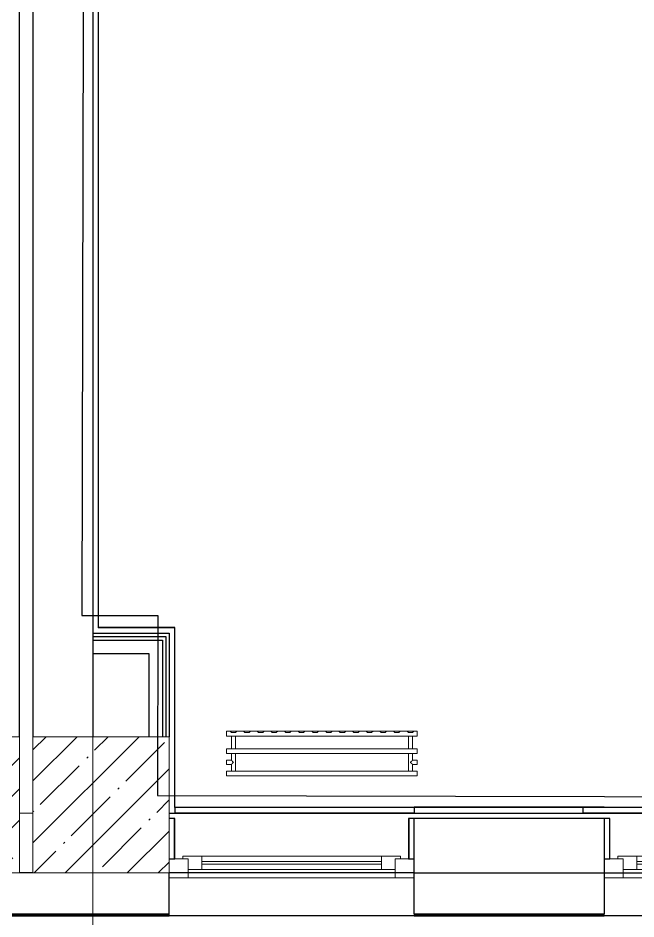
# Model space of a CAD drawing. Header units: millimetres. Extents: x 3914 to 443608, y -156176 to 78197.
# Drawn here: x 64742 to 67011, y -146382 to -143074 of the extents above; entities that cross this region are included whole.
import ezdxf

# ---------------------------------------------------------------- set-up
doc = ezdxf.new("R2010")
doc.units = ezdxf.units.MM
for name, color, linetype, lineweight in [('A-FLOR', 7, 'Continuous', 9), ('A-GLAZ', 7, 'Continuous', 9), ('A-GLAZ-1', 7, 'Continuous', 5), ('S-COLS-1', 7, 'Continuous', 5), ('Оси', 7, 'Continuous', 9)]:
    doc.layers.add(name, color=color, linetype=linetype, lineweight=lineweight)
doc.layers.add('M-EQPM-1', color=7, linetype='Continuous', lineweight=9, true_color=0xb2b2b2)

# ---------------------------------------------------------------- blocks, each defined once
blk = doc.blocks.new('BSC_Колонна _Прямоугольная - 500х500-V7-Объем проектирования 1 этажа')
at = {"layer": 'S-COLS-1'}
h = blk.add_hatch(dxfattribs=at)
h.set_pattern_fill('FP_11', color=256, style=0, pattern_type=2)
h.set_pattern_definition([(45, (-38790, -150), (-114.04925, 114.04925), []), (45, (-38675.95, -150), (-114.04925, 114.04925), [201.613, -40.323, 6.706, -33.617])])
h.paths.add_polyline_path([(250, -250), (250, 250), (-250, 250), (-250, -250), (85.4, -250)])
for p, q in [((250, 250), (-250, 250)), ((-250, 250), (-250, -250)), ((250, -250), (250, 250)), ((-250, -250), (250, -250))]:
    blk.add_line(p, q, dxfattribs=at)
blk = doc.blocks.new('120_Окно_СКБ_1Ст - 120_Окно_СКБ_1Ст 900х2500_h_-20664874-Объем проектирования 1 этажа')
at = {"layer": 'A-GLAZ'}
for p, q in [((-450, -127), (-450, -57)), ((-450, -57), (-380, -57)), ((-380, -57), (-380, -127)), ((380, -127), (380, -57)), ((380, -57), (450, -57)), ((450, -57), (450, -127)), ((380, -87), (-380, -87)), ((-380, -87), (-380, -127)), ((-330, -137), (-330, -87)), ((330, -137), (330, -87)), ((380, -127), (380, -87)), ((-380, -127), (-450, -127)), ((-380, -127), (-400, -127)), ((-400, -127), (-400, -137)), ((450, -127), (380, -127)), ((400, -127), (380, -127)), ((400, -137), (400, -127)), ((-400, -137), (400, -137)), ((400, -137), (-400, -137))]:
    blk.add_line(p, q, dxfattribs=at)
at = {"layer": 'A-GLAZ-1'}
for p, q in [((450, -57), (-450, -57)), ((-430, -127), (-400, -127)), ((-330, -107), (330, -107)), ((330, -117), (-330, -117)), ((400, -127), (430, -127))]:
    blk.add_line(p, q, dxfattribs=at)
blk = doc.blocks.new('120_Окно_СКБ_2Ст - 120_Окно_СКБ_2Ст 2100х2500 _мал створка справа_-V25-Объем проектирования 1 этажа')
at = {"layer": 'A-GLAZ'}
for p, q in [((-1050, -127), (-1050, -57)), ((-1050, -57), (-980, -57)), ((-980, -57), (-980, -127)), ((150, -127), (150, -57)), ((150, -57), (220, -57)), ((220, -57), (220, -127)), ((980, -127), (980, -57)), ((980, -57), (1050, -57)), ((1050, -57), (1050, -127)), ((150, -87), (-980, -87)), ((-980, -87), (-980, -127)), ((-930, -137), (-930, -87)), ((100, -137), (100, -87)), ((150, -127), (150, -87)), ((980, -87), (220, -87)), ((220, -87), (220, -127)), ((270, -137), (270, -87)), ((930, -137), (930, -87)), ((980, -127), (980, -87)), ((-980, -127), (-1050, -127)), ((-980, -127), (-1000, -127)), ((-1000, -127), (-1000, -137)), ((220, -127), (150, -127)), ((170, -127), (150, -127)), ((170, -137), (170, -127)), ((220, -127), (200, -127)), ((200, -127), (200, -137)), ((1050, -127), (980, -127)), ((1000, -127), (980, -127)), ((1000, -137), (1000, -127)), ((-1000, -137), (170, -137)), ((170, -137), (-1000, -137)), ((200, -137), (1000, -137)), ((1000, -137), (200, -137))]:
    blk.add_line(p, q, dxfattribs=at)
at = {"layer": 'A-GLAZ-1'}
for p, q in [((1050, -57), (-1050, -57)), ((-1030, -127), (-1000, -127)), ((-930, -107), (100, -107)), ((100, -117), (-930, -117)), ((170, -127), (200, -127)), ((270, -107), (930, -107)), ((930, -117), (270, -117)), ((1000, -127), (1030, -127))]:
    blk.add_line(p, q, dxfattribs=at)
blk = doc.blocks.new('BSC_Колонна _Прямоугольная - 500х500-V96-Объем проектирования 1 этажа')
at = {"layer": 'S-COLS-1'}
h = blk.add_hatch(dxfattribs=at)
h.set_pattern_fill('FP_112', color=256, style=0, pattern_type=2)
h.set_pattern_definition([(45, (-38240, -150), (-114.04925, 114.04925), []), (45, (-38125.95, -150), (-114.04925, 114.04925), [201.613, -40.323, 6.706, -33.617])])
h.paths.add_polyline_path([(-250, -250), (250, -250), (250, 250), (-250, 250), (-250, -230.5)])
for p, q in [((250, 250), (-250, 250)), ((-250, 250), (-250, -250)), ((250, -250), (250, 250)), ((-250, -250), (250, -250))]:
    blk.add_line(p, q, dxfattribs=at)
blk = doc.blocks.new('radiator_prado_classic_z_tip_30_po exemplyaru - Classic Z Тип 30-500-V226-Объем проектирования 1 этажа')
at = {"layer": 'M-EQPM-1'}
for p, q in [((0, 228), (0, 210)), ((700, 228), (0, 228)), ((0, 210), (0, 228)), ((0, 228), (12.5, 228)), ((0, 210), (700, 210)), ((17.8, 210), (0, 210)), ((12.5, 228), (37.5, 228)), ((37.5, 228), (12.5, 228)), ((12.5, 228), (37.5, 228)), ((12.5, 228), (17.5, 223)), ((12.5, 228), (17.5, 223)), ((32.5, 223), (17.5, 223)), ((17.5, 223), (32.5, 223)), ((17.5, 210), (17.5, 164)), ((17.5, 210), (17.5, 164)), ((17.8, 210), (17.5, 210)), ((17.5, 210), (17.8, 210)), ((17.8, 210), (17.5, 210)), ((17.5, 210), (32.5, 210)), ((32.2, 210), (17.8, 210)), ((17.8, 210), (21.2, 210)), ((19.7, 210), (17.8, 210)), ((32.2, 210), (19.7, 210)), ((21.2, 210), (32.2, 210)), ((32.5, 210), (32.2, 210)), ((32.2, 210), (32.5, 210)), ((32.5, 210), (32.2, 210)), ((667.8, 210), (32.2, 210)), ((32.5, 223), (37.5, 228)), ((37.5, 228), (32.5, 223)), ((32.5, 164), (32.5, 210)), ((32.5, 164), (32.5, 210)), ((37.5, 228), (62.5, 228)), ((62.5, 228), (87.5, 228)), ((87.5, 228), (62.5, 228)), ((62.5, 228), (87.5, 228)), ((62.5, 228), (67.5, 223)), ((62.5, 228), (67.5, 223)), ((82.5, 223), (67.5, 223)), ((67.5, 223), (82.5, 223)), ((82.5, 223), (87.5, 228)), ((87.5, 228), (82.5, 223)), ((87.5, 228), (112.5, 228)), ((112.5, 228), (137.5, 228)), ((137.5, 228), (112.5, 228)), ((112.5, 228), (137.5, 228)), ((112.5, 228), (117.5, 223)), ((112.5, 228), (117.5, 223)), ((132.5, 223), (117.5, 223)), ((117.5, 223), (132.5, 223)), ((132.5, 223), (137.5, 228)), ((137.5, 228), (132.5, 223)), ((137.5, 228), (162.5, 228)), ((162.5, 228), (187.5, 228)), ((187.5, 228), (162.5, 228)), ((162.5, 228), (187.5, 228)), ((162.5, 228), (167.5, 223)), ((162.5, 228), (167.5, 223)), ((182.5, 223), (167.5, 223)), ((167.5, 223), (182.5, 223)), ((182.5, 223), (187.5, 228)), ((187.5, 228), (182.5, 223)), ((187.5, 228), (212.5, 228)), ((212.5, 228), (237.5, 228)), ((237.5, 228), (212.5, 228)), ((212.5, 228), (237.5, 228)), ((212.5, 228), (217.5, 223)), ((212.5, 228), (217.5, 223)), ((232.5, 223), (217.5, 223)), ((217.5, 223), (232.5, 223)), ((232.5, 223), (237.5, 228)), ((237.5, 228), (232.5, 223)), ((237.5, 228), (262.5, 228)), ((262.5, 228), (287.5, 228)), ((287.5, 228), (262.5, 228)), ((262.5, 228), (287.5, 228)), ((262.5, 228), (267.5, 223)), ((262.5, 228), (267.5, 223)), ((282.5, 223), (267.5, 223)), ((267.5, 223), (282.5, 223)), ((282.5, 223), (287.5, 228)), ((287.5, 228), (282.5, 223)), ((287.5, 228), (312.5, 228)), ((312.5, 228), (337.5, 228)), ((337.5, 228), (312.5, 228)), ((312.5, 228), (337.5, 228)), ((312.5, 228), (317.5, 223)), ((312.5, 228), (317.5, 223)), ((332.5, 223), (317.5, 223)), ((317.5, 223), (332.5, 223)), ((332.5, 223), (337.5, 228)), ((337.5, 228), (332.5, 223)), ((337.5, 228), (362.5, 228)), ((362.5, 228), (387.5, 228)), ((387.5, 228), (362.5, 228)), ((362.5, 228), (387.5, 228)), ((362.5, 228), (367.5, 223)), ((362.5, 228), (367.5, 223)), ((382.5, 223), (367.5, 223)), ((367.5, 223), (382.5, 223)), ((382.5, 223), (387.5, 228)), ((387.5, 228), (382.5, 223)), ((387.5, 228), (412.5, 228)), ((412.5, 228), (437.5, 228)), ((437.5, 228), (412.5, 228)), ((412.5, 228), (437.5, 228)), ((412.5, 228), (417.5, 223)), ((412.5, 228), (417.5, 223)), ((432.5, 223), (417.5, 223)), ((417.5, 223), (432.5, 223)), ((432.5, 223), (437.5, 228)), ((437.5, 228), (432.5, 223)), ((437.5, 228), (462.5, 228)), ((462.5, 228), (487.5, 228)), ((487.5, 228), (462.5, 228)), ((462.5, 228), (487.5, 228)), ((462.5, 228), (467.5, 223)), ((462.5, 228), (467.5, 223)), ((482.5, 223), (467.5, 223)), ((467.5, 223), (482.5, 223)), ((482.5, 223), (487.5, 228)), ((487.5, 228), (482.5, 223)), ((487.5, 228), (512.5, 228)), ((512.5, 228), (537.5, 228)), ((537.5, 228), (512.5, 228)), ((512.5, 228), (537.5, 228)), ((512.5, 228), (517.5, 223)), ((512.5, 228), (517.5, 223)), ((532.5, 223), (517.5, 223)), ((517.5, 223), (532.5, 223)), ((532.5, 223), (537.5, 228)), ((537.5, 228), (532.5, 223)), ((537.5, 228), (562.5, 228)), ((562.5, 228), (587.5, 228)), ((587.5, 228), (562.5, 228)), ((562.5, 228), (587.5, 228)), ((562.5, 228), (567.5, 223)), ((562.5, 228), (567.5, 223)), ((582.5, 223), (567.5, 223)), ((567.5, 223), (582.5, 223)), ((582.5, 223), (587.5, 228)), ((587.5, 228), (582.5, 223)), ((587.5, 228), (612.5, 228)), ((612.5, 228), (637.5, 228)), ((637.5, 228), (612.5, 228)), ((612.5, 228), (637.5, 228)), ((612.5, 228), (617.5, 223)), ((617.5, 223), (612.5, 228)), ((632.5, 223), (617.5, 223)), ((617.5, 223), (632.5, 223)), ((632.5, 223), (637.5, 228)), ((637.5, 228), (632.5, 223)), ((637.5, 228), (662.5, 228)), ((662.5, 228), (687.5, 228)), ((687.5, 228), (662.5, 228)), ((662.5, 228), (687.5, 228)), ((662.5, 228), (667.5, 223)), ((662.5, 228), (667.5, 223)), ((682.5, 223), (667.5, 223)), ((667.5, 223), (682.5, 223)), ((667.5, 210), (667.5, 164)), ((667.5, 210), (667.5, 164)), ((667.8, 210), (667.5, 210)), ((667.5, 210), (682.5, 210)), ((667.8, 210), (667.5, 210)), ((667.5, 210), (667.8, 210)), ((669.7, 210), (667.8, 210)), ((682.2, 210), (667.8, 210)), ((667.8, 210), (673.1, 210)), ((673.1, 210), (669.7, 210)), ((682.2, 210), (673.1, 210)), ((673.1, 210), (682.2, 210)), ((682.5, 210), (682.2, 210)), ((682.5, 210), (682.2, 210)), ((682.2, 210), (682.5, 210)), ((700, 210), (682.2, 210)), ((682.5, 223), (687.5, 228)), ((687.5, 228), (682.5, 223)), ((682.5, 164), (682.5, 210)), ((682.5, 164), (682.5, 210)), ((687.5, 228), (700, 228)), ((700, 210), (700, 228)), ((700, 228), (700, 210)), ((700, 164), (0, 164)), ((0, 164), (0, 146)), ((0, 146), (0, 164)), ((0, 164), (17.8, 164)), ((0, 146), (700, 146)), ((18.5, 146), (0, 146)), ((17.8, 164), (17.5, 164)), ((17.5, 164), (17.8, 164)), ((17.8, 164), (17.5, 164)), ((17.5, 164), (32.5, 164)), ((17.5, 146), (17.5, 121.5)), ((17.5, 146), (17.5, 121.5)), ((17.5, 146), (18.5, 146)), ((18.5, 146), (17.5, 146)), ((17.5, 146), (18.5, 146)), ((32.5, 146), (17.5, 146)), ((32.2, 164), (17.8, 164)), ((17.8, 164), (21.2, 164)), ((30.3, 164), (17.8, 164)), ((18.5, 146), (32.2, 146)), ((28.7, 146), (18.5, 146)), ((18.5, 146), (25, 146)), ((21.2, 164), (23.1, 164)), ((23.1, 164), (25, 164)), ((25, 164), (26.9, 164)), ((25, 146), (32.2, 146)), ((26.9, 164), (32.2, 164)), ((32.2, 146), (28.7, 146)), ((32.2, 164), (30.3, 164)), ((32.5, 164), (32.2, 164)), ((32.2, 164), (32.5, 164)), ((32.5, 164), (32.2, 164)), ((32.2, 164), (667.8, 164)), ((32.2, 146), (32.5, 146)), ((32.5, 146), (32.2, 146)), ((32.2, 146), (32.5, 146)), ((667.8, 146), (32.2, 146)), ((32.5, 82), (32.5, 146)), ((32.5, 82), (32.5, 146)), ((667.8, 164), (667.5, 164)), ((667.5, 164), (682.5, 164)), ((667.8, 164), (667.5, 164)), ((667.5, 164), (667.8, 164)), ((667.5, 146), (667.5, 82)), ((667.5, 146), (667.5, 82)), ((667.5, 146), (667.8, 146)), ((682.5, 146), (667.5, 146)), ((667.5, 146), (667.8, 146)), ((667.8, 146), (667.5, 146)), ((676.9, 164), (667.8, 164)), ((682.2, 164), (667.8, 164)), ((667.8, 164), (676.9, 164)), ((667.8, 146), (673.1, 146)), ((667.8, 146), (681.5, 146)), ((681.5, 146), (667.8, 146)), ((673.1, 146), (675, 146)), ((675, 146), (681.5, 146)), ((680.3, 164), (676.9, 164)), ((676.9, 164), (680.3, 164)), ((682.2, 164), (680.3, 164)), ((680.3, 164), (682.2, 164)), ((681.5, 146), (682.5, 146)), ((681.5, 146), (682.5, 146)), ((682.5, 146), (681.5, 146)), ((700, 146), (681.5, 146)), ((682.5, 164), (682.2, 164)), ((682.5, 164), (682.2, 164)), ((682.2, 164), (682.5, 164)), ((682.2, 164), (700, 164)), ((682.5, 121.5), (682.5, 146)), ((682.5, 121.5), (682.5, 146)), ((700, 146), (700, 164)), ((700, 164), (700, 146)), ((17.5, 121.5), (0, 121.5)), ((17.5, 121.5), (0, 121.5)), ((0, 121.5), (0, 120.5)), ((0, 106.5), (0, 121.5)), ((0, 120.5), (0, 107.5)), ((0, 120.5), (0, 119.3)), ((0, 114), (0, 120.5)), ((0, 120.5), (0, 120.5)), ((0, 119.3), (0, 117.8)), ((0, 117.8), (0, 114)), ((0, 114), (0, 110.3)), ((0, 107.5), (0, 114)), ((0, 110.3), (0, 108.7)), ((0, 108.7), (0, 107.5)), ((0, 107.5), (0, 106.5)), ((0, 107.5), (0, 107.5)), ((0, 106.5), (17.5, 106.5)), ((0, 106.5), (17.5, 106.5)), ((17.5, 106.5), (17.5, 82)), ((17.5, 106.5), (17.5, 82)), ((700, 121.5), (682.5, 121.5)), ((700, 121.5), (682.5, 121.5)), ((682.5, 82), (682.5, 106.5)), ((682.5, 106.5), (700, 106.5)), ((682.5, 82), (682.5, 106.5)), ((682.5, 106.5), (700, 106.5)), ((700, 121.5), (700, 106.5)), ((700, 120.5), (700, 121.5)), ((700, 121.5), (700, 120.5)), ((700, 120.5), (700, 121.5)), ((700, 107.5), (700, 120.5)), ((700, 120.5), (700, 107.5)), ((700, 107.5), (700, 120.5)), ((700, 106.5), (700, 107.5)), ((700, 107.5), (700, 106.5)), ((700, 106.5), (700, 107.5)), ((700, 82), (0, 82)), ((0, 82), (0, 64)), ((0, 64), (0, 82)), ((0, 82), (18.5, 82)), ((18.5, 82), (17.5, 82)), ((17.5, 82), (18.5, 82)), ((18.5, 82), (17.5, 82)), ((17.5, 82), (32.5, 82)), ((32.2, 82), (18.5, 82)), ((18.5, 82), (25, 82)), ((26.9, 82), (18.5, 82)), ((25, 82), (32.2, 82)), ((30.3, 82), (26.9, 82)), ((32.2, 82), (30.3, 82)), ((32.5, 82), (32.2, 82)), ((32.2, 82), (32.5, 82)), ((32.5, 82), (32.2, 82)), ((32.2, 82), (667.8, 82)), ((667.8, 82), (667.5, 82)), ((667.5, 82), (682.5, 82)), ((667.8, 82), (667.5, 82)), ((667.5, 82), (667.8, 82)), ((671.2, 82), (667.8, 82)), ((681.5, 82), (667.8, 82)), ((667.8, 82), (680.3, 82)), ((681.5, 82), (671.2, 82)), ((680.3, 82), (681.5, 82)), ((682.5, 82), (681.5, 82)), ((682.5, 82), (681.5, 82)), ((681.5, 82), (682.5, 82)), ((681.5, 82), (700, 82)), ((700, 64), (700, 82)), ((700, 82), (700, 64)), ((700, 64), (0, 64)), ((0, 64), (700, 64))]:
    blk.add_line(p, q, dxfattribs=at)
for points, knots in [([(18.5, 120.5), (18.4, 120.6), (18.3, 120.7), (18.1, 120.9), (17.9, 121.1), (17.8, 121.2), (17.7, 121.3), (17.5, 121.5), (17.5, 121.5), (17.5, 121.5)], [0.7142857, 0.7142857, 0.7142857, 0.7142857, 0.75, 0.7857143, 0.8214286, 0.8571429, 0.8928571, 0.9285714, 1, 1, 1, 1]), ([(17.5, 121.5), (17.5, 121.5), (17.5, 121.5), (17.7, 121.3), (17.8, 121.2), (17.9, 121.1), (18.1, 120.9), (18.3, 120.7), (18.4, 120.6), (18.5, 120.5)], [0, 0, 0, 0, 0.0714286, 0.1071429, 0.1428571, 0.1785714, 0.2142857, 0.25, 0.2857143, 0.2857143, 0.2857143, 0.2857143]), ([(17.5, 121.5), (17.5, 121.5), (17.5, 121.5), (17.7, 121.3), (17.8, 121.2), (17.9, 121.1), (18.1, 120.9), (18.3, 120.7), (18.4, 120.6), (18.5, 120.5)], [0, 0, 0, 0, 0.0714286, 0.1071429, 0.1428571, 0.1785714, 0.2142857, 0.25, 0.2857143, 0.2857143, 0.2857143, 0.2857143]), ([(25, 114), (24.5, 114.5), (23.6, 115.4), (22.4, 116.6), (21.6, 117.4), (21.1, 117.9), (20.8, 118.2), (20.5, 118.5), (20.2, 118.8), (19.8, 119.1), (19.6, 119.4), (19.3, 119.7), (19, 120), (18.7, 120.3), (18.5, 120.5), (18.3, 120.7), (18.1, 120.9), (17.9, 121.1), (17.8, 121.2), (17.7, 121.3), (17.5, 121.5), (17.5, 121.5), (17.5, 121.5)], [0, 0, 0, 0, 0.142857, 0.285714, 0.357143, 0.392857, 0.428571, 0.464286, 0.5, 0.535714, 0.571429, 0.607143, 0.642857, 0.678571, 0.714286, 0.75, 0.785714, 0.821429, 0.857143, 0.892857, 0.928571, 1, 1, 1, 1]), ([(17.5, 106.5), (17.5, 106.5), (17.5, 106.5), (17.7, 106.7), (17.8, 106.8), (17.9, 106.9), (18.1, 107.1), (18.3, 107.3), (18.5, 107.5), (18.7, 107.7), (19, 108), (19.3, 108.3), (19.6, 108.6), (19.8, 108.9), (20.3, 109.3), (20.7, 109.7), (21.1, 110.1), (21.6, 110.6), (22.4, 111.4), (23.6, 112.6), (24.5, 113.5), (25, 114)], [0, 0, 0, 0, 0.071429, 0.107143, 0.142857, 0.178571, 0.214286, 0.25, 0.285714, 0.321429, 0.357143, 0.392857, 0.428571, 0.464286, 0.5, 0.571429, 0.607143, 0.642857, 0.714286, 0.857143, 1, 1, 1, 1]), ([(17.5, 106.5), (17.5, 106.5), (17.5, 106.5), (17.7, 106.7), (17.8, 106.8), (17.9, 106.9), (18.1, 107.1), (18.3, 107.3), (18.4, 107.4), (18.5, 107.5)], [0, 0, 0, 0, 0.0714286, 0.1071429, 0.1428571, 0.1785714, 0.2142857, 0.25, 0.2857143, 0.2857143, 0.2857143, 0.2857143]), ([(18.5, 107.5), (18.4, 107.4), (18.3, 107.3), (18.1, 107.1), (17.9, 106.9), (17.8, 106.8), (17.7, 106.7), (17.5, 106.5), (17.5, 106.5), (17.5, 106.5)], [0.7142857, 0.7142857, 0.7142857, 0.7142857, 0.75, 0.7857143, 0.8214286, 0.8571429, 0.8928571, 0.9285714, 1, 1, 1, 1]), ([(18.5, 107.5), (18.4, 107.4), (18.3, 107.3), (18.1, 107.1), (17.9, 106.9), (17.8, 106.8), (17.7, 106.7), (17.5, 106.5), (17.5, 106.5), (17.5, 106.5)], [0.7142857, 0.7142857, 0.7142857, 0.7142857, 0.75, 0.7857143, 0.8214286, 0.8571429, 0.8928571, 0.9285714, 1, 1, 1, 1]), ([(22.1, 116.9), (21.9, 117.1), (21.6, 117.4), (21.1, 117.9), (20.8, 118.2), (20.5, 118.5), (20.2, 118.8), (19.9, 119.2), (19.7, 119.3), (19.6, 119.4)], [0.2857143, 0.2857143, 0.2857143, 0.2857143, 0.3571429, 0.3928571, 0.4285714, 0.4642857, 0.5, 0.5357143, 0.5714286, 0.5714286, 0.5714286, 0.5714286]), ([(19.6, 119.4), (19.7, 119.3), (19.9, 119.2), (20.3, 118.7), (20.6, 118.4), (20.8, 118.2)], [0.4285714, 0.4285714, 0.4285714, 0.4285714, 0.4642857, 0.5, 0.5714286, 0.5714286, 0.5714286, 0.5714286]), ([(19.6, 119.4), (19.7, 119.3), (19.8, 119.1), (20.3, 118.7), (20.7, 118.3), (21.1, 117.9), (21.6, 117.4), (21.9, 117.1), (22.1, 116.9)], [0.4285714, 0.4285714, 0.4285714, 0.4285714, 0.4642857, 0.5, 0.5714286, 0.6071429, 0.6428571, 0.7142857, 0.7142857, 0.7142857, 0.7142857]), ([(19.6, 108.6), (19.7, 108.7), (19.9, 108.8), (20.3, 109.3), (20.7, 109.7), (21.1, 110.1), (21.6, 110.6), (21.9, 110.9), (22.1, 111.1)], [0.4285714, 0.4285714, 0.4285714, 0.4285714, 0.4642857, 0.5, 0.5714286, 0.6071429, 0.6428571, 0.7142857, 0.7142857, 0.7142857, 0.7142857]), ([(22.1, 111.1), (21.9, 110.9), (21.6, 110.6), (21.1, 110.1), (20.8, 109.8), (20.5, 109.5), (20.2, 109.2), (19.9, 108.8), (19.7, 108.7), (19.6, 108.6)], [0.2857143, 0.2857143, 0.2857143, 0.2857143, 0.3571429, 0.3928571, 0.4285714, 0.4642857, 0.5, 0.5357143, 0.5714286, 0.5714286, 0.5714286, 0.5714286]), ([(22.1, 111.1), (21.9, 110.9), (21.6, 110.6), (21.1, 110.1), (20.8, 109.8), (20.5, 109.5), (20.2, 109.2), (19.8, 108.9), (19.7, 108.7), (19.6, 108.6)], [0.2857143, 0.2857143, 0.2857143, 0.2857143, 0.3571429, 0.3928571, 0.4285714, 0.4642857, 0.5, 0.5357143, 0.5714286, 0.5714286, 0.5714286, 0.5714286]), ([(20.8, 118.2), (20.9, 118.1), (21.1, 117.9), (21.6, 117.4), (21.9, 117.1), (22.1, 116.9)], [0.5714286, 0.5714286, 0.5714286, 0.5714286, 0.6071429, 0.6428571, 0.7142857, 0.7142857, 0.7142857, 0.7142857]), ([(675, 114), (675.5, 114.5), (676.4, 115.4), (677.6, 116.6), (678.4, 117.4), (678.9, 117.9), (679.2, 118.2), (679.5, 118.5), (679.8, 118.8), (680.1, 119.2), (680.4, 119.4), (680.7, 119.7), (681, 120), (681.3, 120.3), (681.5, 120.5), (681.7, 120.7), (681.9, 120.9), (682.1, 121.1), (682.2, 121.2), (682.3, 121.3), (682.5, 121.5), (682.5, 121.5), (682.5, 121.5)], [0, 0, 0, 0, 0.142857, 0.285714, 0.357143, 0.392857, 0.428571, 0.464286, 0.5, 0.535714, 0.571429, 0.607143, 0.642857, 0.678571, 0.714286, 0.75, 0.785714, 0.821429, 0.857143, 0.892857, 0.928571, 1, 1, 1, 1]), ([(682.5, 106.5), (682.5, 106.5), (682.5, 106.5), (682.3, 106.7), (682.2, 106.8), (682.1, 106.9), (681.9, 107.1), (681.7, 107.3), (681.5, 107.5), (681.3, 107.7), (681, 108), (680.7, 108.3), (680.4, 108.6), (680.1, 108.8), (679.7, 109.3), (679.3, 109.7), (678.9, 110.1), (678.4, 110.6), (677.6, 111.4), (676.4, 112.6), (675.5, 113.5), (675, 114)], [0, 0, 0, 0, 0.071429, 0.107143, 0.142857, 0.178571, 0.214286, 0.25, 0.285714, 0.321429, 0.357143, 0.392857, 0.428571, 0.464286, 0.5, 0.571429, 0.607143, 0.642857, 0.714286, 0.857143, 1, 1, 1, 1]), ([(680.4, 119.4), (680.3, 119.3), (680.1, 119.2), (679.7, 118.7), (679.3, 118.3), (678.9, 117.9), (678.4, 117.4), (678.1, 117.1), (677.9, 116.9)], [0.4285714, 0.4285714, 0.4285714, 0.4285714, 0.4642857, 0.5, 0.5714286, 0.6071429, 0.6428571, 0.7142857, 0.7142857, 0.7142857, 0.7142857]), ([(680.4, 119.4), (680.3, 119.3), (680.1, 119.2), (679.7, 118.7), (679.3, 118.3), (678.9, 117.9), (678.4, 117.4), (678.1, 117.1), (677.9, 116.9)], [0.4285714, 0.4285714, 0.4285714, 0.4285714, 0.4642857, 0.5, 0.5714286, 0.6071429, 0.6428571, 0.7142857, 0.7142857, 0.7142857, 0.7142857]), ([(677.9, 116.9), (678.1, 117.1), (678.4, 117.4), (678.9, 117.9), (679.1, 118.1), (679.2, 118.2)], [0.2857143, 0.2857143, 0.2857143, 0.2857143, 0.3571429, 0.3928571, 0.4285714, 0.4285714, 0.4285714, 0.4285714]), ([(677.9, 111.1), (678.1, 110.9), (678.4, 110.6), (678.9, 110.1), (679.1, 109.9), (679.2, 109.8)], [0.2857143, 0.2857143, 0.2857143, 0.2857143, 0.3571429, 0.3928571, 0.4285714, 0.4285714, 0.4285714, 0.4285714]), ([(677.9, 111.1), (678.1, 110.9), (678.4, 110.6), (678.9, 110.1), (679.2, 109.8), (679.5, 109.5), (679.8, 109.2), (680.1, 108.8), (680.3, 108.7), (680.4, 108.6)], [0.2857143, 0.2857143, 0.2857143, 0.2857143, 0.3571429, 0.3928571, 0.4285714, 0.4642857, 0.5, 0.5357143, 0.5714286, 0.5714286, 0.5714286, 0.5714286]), ([(680.4, 108.6), (680.3, 108.7), (680.1, 108.8), (679.7, 109.3), (679.3, 109.7), (678.9, 110.1), (678.4, 110.6), (678.1, 110.9), (677.9, 111.1)], [0.4285714, 0.4285714, 0.4285714, 0.4285714, 0.4642857, 0.5, 0.5714286, 0.6071429, 0.6428571, 0.7142857, 0.7142857, 0.7142857, 0.7142857]), ([(682.5, 121.5), (682.5, 121.5), (682.5, 121.5), (682.3, 121.3), (682.2, 121.2), (682.1, 121.1), (681.9, 120.9), (681.7, 120.7), (681.6, 120.6), (681.5, 120.5)], [0, 0, 0, 0, 0.0714286, 0.1071429, 0.1428571, 0.1785714, 0.2142857, 0.25, 0.2857143, 0.2857143, 0.2857143, 0.2857143]), ([(682.5, 121.5), (682.5, 121.5), (682.5, 121.5), (682.3, 121.3), (682.2, 121.2), (682.1, 121.1), (681.9, 120.9), (681.7, 120.7), (681.6, 120.6), (681.5, 120.5)], [0, 0, 0, 0, 0.0714286, 0.1071429, 0.1428571, 0.1785714, 0.2142857, 0.25, 0.2857143, 0.2857143, 0.2857143, 0.2857143]), ([(681.5, 120.5), (681.6, 120.6), (681.7, 120.7), (681.9, 120.9), (682.1, 121.1), (682.2, 121.2), (682.3, 121.3), (682.5, 121.5), (682.5, 121.5), (682.5, 121.5)], [0.7142857, 0.7142857, 0.7142857, 0.7142857, 0.75, 0.7857143, 0.8214286, 0.8571429, 0.8928571, 0.9285714, 1, 1, 1, 1]), ([(681.5, 107.5), (681.6, 107.4), (681.7, 107.3), (681.9, 107.1), (682.1, 106.9), (682.2, 106.8), (682.3, 106.7), (682.5, 106.5), (682.5, 106.5), (682.5, 106.5)], [0.7142857, 0.7142857, 0.7142857, 0.7142857, 0.75, 0.7857143, 0.8214286, 0.8571429, 0.8928571, 0.9285714, 1, 1, 1, 1]), ([(681.5, 107.5), (681.6, 107.4), (681.7, 107.3), (681.9, 107.1), (682.1, 106.9), (682.2, 106.8), (682.3, 106.7), (682.5, 106.5), (682.5, 106.5), (682.5, 106.5)], [0.7142857, 0.7142857, 0.7142857, 0.7142857, 0.75, 0.7857143, 0.8214286, 0.8571429, 0.8928571, 0.9285714, 1, 1, 1, 1]), ([(682.5, 106.5), (682.5, 106.5), (682.5, 106.5), (682.3, 106.7), (682.2, 106.8), (682.1, 106.9), (681.9, 107.1), (681.7, 107.3), (681.6, 107.4), (681.5, 107.5)], [0, 0, 0, 0, 0.0714286, 0.1071429, 0.1428571, 0.1785714, 0.2142857, 0.25, 0.2857143, 0.2857143, 0.2857143, 0.2857143])]:
    blk.add_open_spline(points, degree=3, knots=knots, dxfattribs=at)
for points in [[(19.6, 119.4), (19.5, 119.5), (19.3, 119.7), (19, 120), (18.7, 120.3), (18.6, 120.4), (18.5, 120.5)], [(18.5, 120.5), (18.6, 120.4), (18.7, 120.3), (19, 120), (19.3, 119.7), (19.5, 119.5), (19.6, 119.4)], [(18.5, 120.5), (18.6, 120.4), (18.7, 120.3), (19, 120), (19.3, 119.7), (19.5, 119.5), (19.6, 119.4)], [(18.5, 107.5), (18.6, 107.6), (18.7, 107.7), (19, 108), (19.3, 108.3), (19.5, 108.5), (19.6, 108.6)], [(19.6, 108.6), (19.5, 108.5), (19.3, 108.3), (19, 108), (18.7, 107.7), (18.6, 107.6), (18.5, 107.5)], [(19.6, 108.6), (19.5, 108.5), (19.3, 108.3), (19, 108), (18.7, 107.7), (18.6, 107.6), (18.5, 107.5)], [(23.6, 115.4), (23.1, 115.9), (22.6, 116.4), (22.1, 116.9)], [(22.1, 116.9), (22.6, 116.4), (23.6, 115.4), (24.5, 114.5), (25, 114)], [(22.1, 116.9), (22.6, 116.4), (23.6, 115.4), (24.5, 114.5), (25, 114)], [(25, 114), (24.5, 113.5), (23.6, 112.6), (22.6, 111.6), (22.1, 111.1)], [(25, 114), (24.5, 113.5), (23.6, 112.6), (22.6, 111.6), (22.1, 111.1)], [(22.1, 111.1), (22.6, 111.6), (23.1, 112.1), (23.6, 112.6)], [(25, 114), (24.5, 114.5), (24, 115), (23.6, 115.4)], [(23.6, 112.6), (24, 113), (24.5, 113.5), (25, 114)], [(677.9, 116.9), (677.4, 116.4), (676.4, 115.4), (675.5, 114.5), (675, 114)], [(675, 114), (675.5, 114.5), (676.4, 115.4), (677.4, 116.4), (677.9, 116.9)], [(676.4, 115.4), (676, 115), (675.5, 114.5), (675, 114)], [(675, 114), (675.5, 113.5), (676.4, 112.6), (677.4, 111.6), (677.9, 111.1)], [(675, 114), (675.5, 113.5), (676.4, 112.6), (677.4, 111.6), (677.9, 111.1)], [(677.9, 111.1), (677.4, 111.6), (676.4, 112.6), (675.5, 113.5), (675, 114)], [(677.9, 116.9), (677.4, 116.4), (676.9, 115.9), (676.4, 115.4)], [(679.2, 118.2), (679.3, 118.3), (679.5, 118.5), (679.8, 118.8), (680.1, 119.2), (680.3, 119.3), (680.4, 119.4)], [(679.2, 109.8), (679.3, 109.7), (679.5, 109.5), (679.8, 109.2), (680.1, 108.8), (680.3, 108.7), (680.4, 108.6)], [(681.5, 120.5), (681.4, 120.4), (681.3, 120.3), (681, 120), (680.7, 119.7), (680.5, 119.5), (680.4, 119.4)], [(681.5, 120.5), (681.4, 120.4), (681.3, 120.3), (681, 120), (680.7, 119.7), (680.5, 119.5), (680.4, 119.4)], [(680.4, 119.4), (680.5, 119.5), (680.7, 119.7), (681, 120), (681.3, 120.3), (681.4, 120.4), (681.5, 120.5)], [(680.4, 108.6), (680.5, 108.5), (680.7, 108.3), (681, 108), (681.3, 107.7), (681.4, 107.6), (681.5, 107.5)], [(680.4, 108.6), (680.5, 108.5), (680.7, 108.3), (681, 108), (681.3, 107.7), (681.4, 107.6), (681.5, 107.5)], [(681.5, 107.5), (681.4, 107.6), (681.3, 107.7), (681, 108), (680.7, 108.3), (680.5, 108.5), (680.4, 108.6)]]:
    blk.add_open_spline(points, degree=3, dxfattribs=at)

msp = doc.modelspace()

# ---------------------------------------------------------------- linework, layer by layer
for p, q in [((64747, -145712.7), (64747, -138712.7)), ((64797, -138712.7), (64797, -145712.7)), ((65017, -138712.7), (65017, -145712.7)), ((65038, -145311.7), (65038, -138733.7)), ((65038, -145312.7), (65037, -145312.7)), ((65318, -145311.7), (65038, -145311.7)), ((65318, -145972.7), (65318, -145311.7)), ((65017, -145332.7), (65297, -145332.7)), ((65017, -145345.2), (65284.5, -145345.2)), ((65284.5, -145345.2), (65284.5, -145712.7)), ((65297, -145332.7), (65297, -145712.7)), ((65017, -145357.7), (65272, -145357.7)), ((65272, -145357.7), (65272, -145712.7)), ((65017, -145407.7), (65222, -145407.7)), ((65222, -145407.7), (65222, -145712.7)), ((65317, -145972.7), (65318, -145972.7)), ((65318, -145971.7), (66197, -145971.7)), ((65318, -145972.7), (65318, -145992.7)), ((66894.5, -145971.7), (66197, -145971.7)), ((66197, -145971.7), (66197, -145972.7)), ((66197, -145972.7), (66197, -145992.7)), ((66817, -145992.7), (66817, -145972.7)), ((66894.5, -145972.7), (66894.5, -145971.7)), ((66894.5, -145971.7), (68994.5, -145971.7)), ((65297, -145992.7), (65318, -145992.7)), ((65317, -146012.7), (65297, -146012.7)), ((65317, -146160.7), (65317, -146012.7)), ((65318, -146012.7), (65317, -146012.7)), ((65318, -145992.7), (66197, -145992.7)), ((66197, -145992.7), (65318, -145992.7)), ((65318, -146160.7), (65318, -146012.7)), ((66176, -146012.7), (66176, -146160.7)), ((66177, -146012.7), (66176, -146012.7)), ((66177, -146012.7), (66177, -146160.7)), ((66197, -146012.7), (66177, -146012.7)), ((66197, -145992.7), (66817, -145992.7)), ((66894.5, -146012.7), (66197, -146012.7)), ((66197, -146362.7), (66197, -146012.7)), ((66817, -145992.7), (68974.5, -145992.7)), ((68974.5, -145992.7), (66817, -145992.7)), ((66894.5, -146012.7), (66894.5, -146362.7)), ((66914.5, -146012.7), (66894.5, -146012.7)), ((66914.5, -146160.7), (66914.5, -146012.7)), ((66915.5, -146012.7), (66914.5, -146012.7)), ((66915.5, -146160.7), (66915.5, -146012.7)), ((65297, -146160.7), (65317, -146160.7)), ((65317, -146160.7), (65318, -146160.7)), ((66176, -146160.7), (66177, -146160.7)), ((66177, -146160.7), (66197, -146160.7)), ((66894.5, -146160.7), (66914.5, -146160.7)), ((66914.5, -146160.7), (66915.5, -146160.7)), ((64797, -146212.7), (64747, -146212.7)), ((65297, -146362.7), (65297, -146212.7)), ((66197, -146212.7), (65297, -146212.7)), ((66197, -146212.7), (69167, -146212.7)), ((64247, -146362.7), (65297, -146362.7)), ((64247, -146365.7), (65297, -146365.7)), ((64247, -146370.7), (65297, -146370.7)), ((65297, -146370.7), (65297, -146362.7)), ((66197, -146370.7), (65297, -146370.7)), ((66197, -146362.7), (66197, -146370.7)), ((66197, -146362.7), (66894.5, -146362.7)), ((66197, -146365.7), (66894.5, -146365.7)), ((66197, -146370.7), (66894.5, -146370.7)), ((66894.5, -146370.7), (66894.5, -146362.7)), ((68994.5, -146370.7), (66894.5, -146370.7))]:
    msp.add_line(p, q)
at = {"flags": 128}
msp.add_lwpolyline([(65597, -138369.7), (65551.2, -138369.6), (65551.2, -138390.6), (65272.2, -138389.9), (65271.5, -138689.9), (64991.5, -138689.3), (64976, -145267.2), (65256, -145267.9), (65254.5, -145927.9), (69082.5, -145936.9), (69083.3, -145575.9), (69905.3, -145577.8), (69904.5, -145938.8), (73582.5, -145947.5), (73600.1, -138429.5), (72222.1, -138426.2), (72222.1, -138433.2), (70429.1, -138429), (70427.7, -139032), (69098.7, -139028.9), (69100.2, -138398.9), (68051.2, -138396.4), (68051.2, -138375.4)], dxfattribs=at)
at = {"layer": 'A-FLOR'}
for p, q in [((65037, -145312.7), (65037, -138733.7)), ((65317, -145312.7), (65038, -145312.7)), ((65317, -145972.7), (65317, -145312.7)), ((69147, -145972.7), (65318, -145972.7)), ((64797, -145992.7), (64747, -145992.7))]:
    msp.add_line(p, q, dxfattribs=at)
at = {"layer": 'Оси'}
msp.add_lwpolyline([(65898.4, -148019), (65898.4, -147299.5), (65017, -146736.2), (65017, -141736.2), (65017, -135912.7), (65017, -130912.7)], dxfattribs=at)

# ---------------------------------------------------------------- block references
for name, p in [('BSC_Колонна _Прямоугольная - 500х500-V96-Объем проектирования 1 этажа', (64497, -145962.7)), ('BSC_Колонна _Прямоугольная - 500х500-V7-Объем проектирования 1 этажа', (65047, -145962.7))]:
    msp.add_blockref(name, p)
at = {"color": 3, "rotation": 180}
for name, p in [('120_Окно_СКБ_1Ст - 120_Окно_СКБ_1Ст 900х2500_h_-20664874-Объем проектирования 1 этажа', (65747, -146287.7)), ('120_Окно_СКБ_2Ст - 120_Окно_СКБ_2Ст 2100х2500 _мал створка справа_-V25-Объем проектирования 1 этажа', (67944.5, -146287.7))]:
    msp.add_blockref(name, p, dxfattribs=at)
at = {"layer": 'M-EQPM-1'}
msp.add_blockref('radiator_prado_classic_z_tip_30_po exemplyaru - Classic Z Тип 30-500-V226-Объем проектирования 1 этажа', (65508, -145920.7), dxfattribs=at)

doc.saveas('drawing.dxf')
